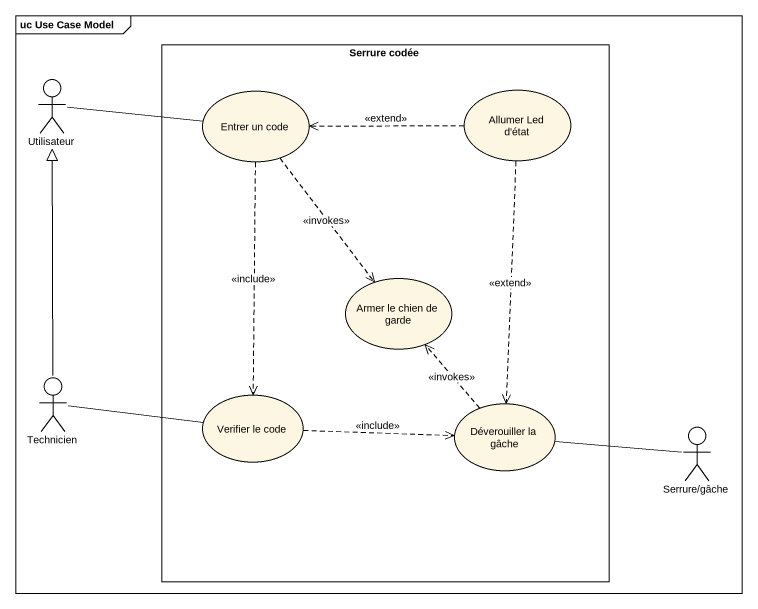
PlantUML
@startuml
mainframe uc Use Case Model
actor Utilisateur
rectangle "Serrure codée" as Serrure_codée {
  usecase "Entrer un code" as Entrer_un_code
  usecase "Allumer Led d'état" as Allumer_Led_d_état
  usecase "Armer le chien de garde" as Armer_le_chien_de_garde
  usecase "Verifier le code" as Verifier_le_code
  usecase "Déverouiller la gâche" as Déverouiller_la_gâche
}
actor Technicien
actor "Serrure/gâche" as Serrure_gâche
Utilisateur -right- Entrer_un_code
Entrer_un_code ..> Armer_le_chien_de_garde : <<invokes>>
Entrer_un_code ..> Verifier_le_code : <<include>>
Allumer_Led_d_état .left.> Entrer_un_code : <<extend>>
Allumer_Led_d_état ..> Déverouiller_la_gâche : <<extend>>
Technicien -up-|> Utilisateur
Technicien -right- Verifier_le_code
Verifier_le_code .right.> Déverouiller_la_gâche : <<include>>
Déverouiller_la_gâche .up.> Armer_le_chien_de_garde : <<invokes>>
Déverouiller_la_gâche -right- Serrure_gâche
@enduml
